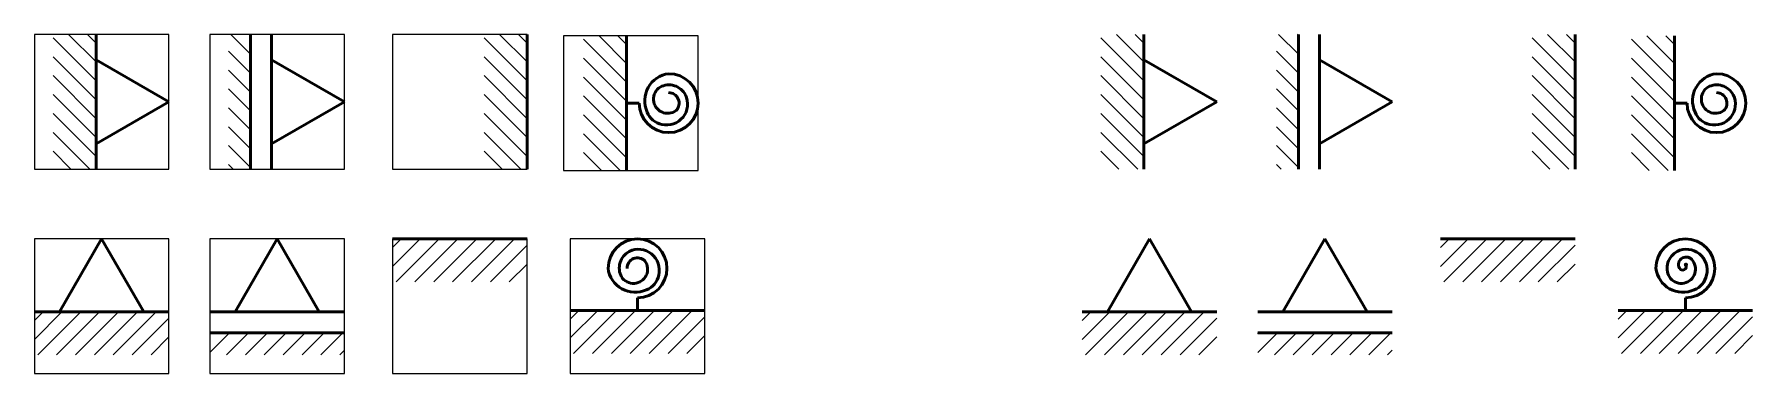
# Model space of a CAD drawing. Header units: millimetres. Extents: x 1495 to 1904, y 760 to 840.
import ezdxf

# ---------------------------------------------------------------- set-up
doc = ezdxf.new("R2010")
doc.units = ezdxf.units.MM
pattern_1 = [(45, (0, 4.453), (-2.245064, 2.245064), [])]
pattern_2 = [(45, (249.2505, 4.453), (-2.245064, 2.245064), [])]

msp = doc.modelspace()

# ---------------------------------------------------------------- hatches: boundary and pattern name
h = msp.add_hatch()
h.set_pattern_fill('ANSI31', color=256, angle=-90)
h.set_pattern_definition([(315, (740.02, 2335.2712), (2.245064, 2.245064), [])])
h.paths.add_polyline_path([(1499.59, 808.13), (1509.82, 808.13), (1509.82, 840.13), (1499.59, 840.13)])
h = msp.add_hatch()
h.set_pattern_fill('ANSI31', color=256, angle=-90)
h.set_pattern_definition([(315, (781.7656, 2377.0167), (2.245064, 2.245064), [])])
h.paths.add_polyline_path([(1546.56, 840.13), (1541.34, 840.13), (1541.34, 808.13), (1546.56, 808.13)])
h = msp.add_hatch()
h.set_pattern_fill('ANSI31', color=256, angle=-90)
h.set_pattern_definition([(315, (842.559, 2335.2712), (2.245064, 2.245064), [])])
h.paths.add_polyline_path([(1602.13, 808.13), (1612.36, 808.13), (1612.36, 840.13), (1602.13, 840.13)])
h = msp.add_hatch()
h.set_pattern_fill('ANSI31', color=256, angle=-90)
h.set_pattern_definition([(315, (866.2006, 2334.944), (2.245064, 2.245064), [])])
h.paths.add_polyline_path([(1625.77, 807.81), (1636, 807.81), (1636, 839.81), (1625.77, 839.81)])
h = msp.add_hatch()
h.set_pattern_fill('ANSI31', color=256, angle=-90)
h.set_pattern_definition([(315, (989.2706, 2335.2712), (2.245064, 2.245064), [])])
h.paths.add_polyline_path([(1748.84, 808.13), (1759.07, 808.13), (1759.07, 840.13), (1748.84, 840.13)])
h = msp.add_hatch()
h.set_pattern_fill('ANSI31', color=256, angle=-90)
h.set_pattern_definition([(315, (1031.016, 2377.0167), (2.245064, 2.245064), [])])
h.paths.add_polyline_path([(1795.81, 840.13), (1790.59, 840.13), (1790.59, 808.13), (1795.81, 808.13)])
h = msp.add_hatch()
h.set_pattern_fill('ANSI31', color=256, angle=-90)
h.set_pattern_definition([(315, (1091.8095, 2335.2712), (2.245064, 2.245064), [])])
h.paths.add_polyline_path([(1851.38, 808.13), (1861.61, 808.13), (1861.61, 840.13), (1851.38, 840.13)])
h = msp.add_hatch()
h.set_pattern_fill('ANSI31', color=256, angle=-90)
h.set_pattern_definition([(315, (1115.451, 2334.944), (2.245064, 2.245064), [])])
h.paths.add_polyline_path([(1875.02, 807.81), (1885.25, 807.81), (1885.25, 839.81), (1875.02, 839.81)])
h = msp.add_hatch()
h.set_pattern_fill('ANSI31', color=256)
h.set_pattern_definition([(45, (85.2184, 21.7735), (-2.245064, 2.245064), [])])
h.paths.add_polyline_path([(1612.36, 791.57), (1580.36, 791.57), (1580.36, 781.34), (1612.36, 781.34)])
h = msp.add_hatch()
h.set_pattern_fill('ANSI31', color=256)
h.set_pattern_definition([(45, (334.469, 21.7735), (-2.245064, 2.245064), [])])
h.paths.add_polyline_path([(1861.61, 791.57), (1829.61, 791.57), (1829.61, 781.34), (1861.61, 781.34)])
h = msp.add_hatch(color=256)
h.dxf.hatch_style = 1
h.paths.add_polyline_path([(1887.82, 785.43, 1), (1888.16, 785.43, 1)])
h = msp.add_hatch()
h.set_pattern_fill('ANSI31', color=256)
h.set_pattern_definition(pattern_1)
h.paths.add_polyline_path([(1527.14, 774.25), (1495.14, 774.25), (1495.14, 764.02), (1527.14, 764.02)])
h = msp.add_hatch()
h.set_pattern_fill('ANSI31', color=256)
h.set_pattern_definition([(45, (127.468, 4.7735), (-2.245064, 2.245064), [])])
h.paths.add_polyline_path([(1654.61, 774.57), (1622.61, 774.57), (1622.61, 764.34), (1654.61, 764.34)])
h = msp.add_hatch()
h.set_pattern_fill('ANSI31', color=256)
h.set_pattern_definition(pattern_2)
h.paths.add_polyline_path([(1776.39, 774.25), (1744.39, 774.25), (1744.39, 764.02), (1776.39, 764.02)])
h = msp.add_hatch()
h.set_pattern_fill('ANSI31', color=256)
h.set_pattern_definition([(45, (376.7185, 4.7735), (-2.245064, 2.245064), [])])
h.paths.add_polyline_path([(1903.86, 774.57), (1871.86, 774.57), (1871.86, 764.34), (1903.86, 764.34)])
h = msp.add_hatch()
h.set_pattern_fill('ANSI31', color=256)
h.set_pattern_definition(pattern_1)
h.paths.add_polyline_path([(1568.88, 769.25), (1536.88, 769.25), (1536.88, 764.02), (1568.88, 764.02)])
h = msp.add_hatch()
h.set_pattern_fill('ANSI31', color=256)
h.set_pattern_definition(pattern_2)
h.paths.add_polyline_path([(1818.13, 769.25), (1786.13, 769.25), (1786.13, 764.02), (1818.13, 764.02)])

# ---------------------------------------------------------------- linework, layer by layer
at = {"lineweight": 53}
for p, q in [((1509.82, 840.13), (1509.82, 808.13)), ((1546.56, 840.13), (1546.56, 808.13)), ((1551.56, 840.13), (1551.56, 808.13)), ((1612.36, 840.13), (1612.36, 808.13)), ((1636, 839.81), (1636, 807.81)), ((1759.07, 840.13), (1759.07, 808.13)), ((1795.81, 840.13), (1795.81, 808.13)), ((1800.81, 840.13), (1800.81, 808.13)), ((1861.61, 840.13), (1861.61, 808.13)), ((1885.25, 839.81), (1885.25, 807.81)), ((1527.14, 824.13), (1509.82, 834.13)), ((1568.88, 824.13), (1551.56, 834.13)), ((1776.39, 824.13), (1759.07, 834.13)), ((1818.13, 824.13), (1800.81, 834.13)), ((1509.82, 814.13), (1527.14, 824.13)), ((1551.56, 814.13), (1568.88, 824.13)), ((1636, 823.81), (1639, 823.81)), ((1759.07, 814.13), (1776.39, 824.13)), ((1800.81, 814.13), (1818.13, 824.13)), ((1885.25, 823.81), (1888.25, 823.81)), ((1511.14, 791.57), (1501.14, 774.25)), ((1521.14, 774.25), (1511.14, 791.57)), ((1552.88, 791.57), (1542.88, 774.25)), ((1562.88, 774.25), (1552.88, 791.57)), ((1580.36, 791.57), (1612.36, 791.57)), ((1760.39, 791.57), (1750.39, 774.25)), ((1770.39, 774.25), (1760.39, 791.57)), ((1802.13, 791.57), (1792.13, 774.25)), ((1812.13, 774.25), (1802.13, 791.57)), ((1829.61, 791.57), (1861.61, 791.57)), ((1638.61, 774.57), (1638.61, 777.57)), ((1887.86, 774.57), (1887.86, 777.57)), ((1495.14, 774.25), (1527.14, 774.25)), ((1536.88, 774.25), (1568.88, 774.25)), ((1622.61, 774.57), (1654.61, 774.57)), ((1744.39, 774.25), (1776.39, 774.25)), ((1786.13, 774.25), (1818.13, 774.25)), ((1871.86, 774.57), (1903.86, 774.57)), ((1536.88, 769.25), (1568.88, 769.25)), ((1786.13, 769.25), (1818.13, 769.25))]:
    msp.add_line(p, q, dxfattribs=at)
for points in [[(1495.14, 840.13), (1495.14, 808.13), (1527.14, 808.13), (1527.14, 840.13)], [(1536.88, 840.13), (1536.88, 808.13), (1568.88, 808.13), (1568.88, 840.13)], [(1580.36, 840.13), (1580.36, 808.13), (1612.36, 808.13), (1612.36, 840.13)], [(1621, 839.81), (1621, 807.81), (1653, 807.81), (1653, 839.81)], [(1495.14, 759.57), (1527.14, 759.57), (1527.14, 791.57), (1495.14, 791.57)], [(1536.88, 759.57), (1568.88, 759.57), (1568.88, 791.57), (1536.88, 791.57)], [(1580.36, 759.57), (1612.36, 759.57), (1612.36, 791.57), (1580.36, 791.57)], [(1622.61, 759.57), (1654.61, 759.57), (1654.61, 791.57), (1622.61, 791.57)]]:
    msp.add_lwpolyline(points, close=True)
msp.add_circle((1887.99, 785.43), 0.169, dxfattribs=at)
for centre, radius, start, end in [((1646, 823.81), 7, 180, 90), ((1646.77, 824.4), 6.45, 96.9089, 204.7596), ((1895.25, 823.81), 7, 180, 90), ((1896.02, 824.4), 6.45, 96.9089, 204.7596), ((1645.79, 824.77), 3.38, 122.7342, 305.8733), ((1646.07, 823.72), 4.43, 27.5641, 118.4267), ((1645.56, 823.58), 4.95, 256.441, 26.2663), ((1646, 823.81), 2.5, 315, 90), ((1895.04, 824.77), 3.38, 122.7342, 305.8733), ((1895.32, 823.72), 4.43, 27.5641, 118.4267), ((1894.81, 823.58), 4.95, 256.441, 26.2663), ((1895.25, 823.81), 2.5, 315, 90), ((1645.24, 823.3), 4.61, 200.2958, 259.521), ((1894.49, 823.3), 4.61, 200.2958, 259.521), ((1638.61, 784.57), 7, 270, 180), ((1638.83, 784.14), 4.95, 346.441, 116.2663), ((1887.86, 784.57), 7, 270, 180), ((1888.09, 784.14), 4.95, 346.441, 116.2663), ((1638.7, 784.64), 4.43, 117.5641, 208.4267), ((1637.64, 784.36), 3.38, 212.7342, 35.8733), ((1638.61, 784.57), 2.5, 45, 180), ((1887.95, 784.64), 4.43, 117.5641, 208.4267), ((1886.89, 784.36), 3.38, 212.7342, 35.8733), ((1888.04, 785.43), 1.83, 29.8352, 207.9898), ((1887.19, 785.04), 0.895, 211.3406, 26.0045), ((1638.01, 785.35), 6.45, 186.9089, 294.7596), ((1639.11, 783.81), 4.61, 290.2958, 349.521), ((1887.26, 785.35), 6.45, 186.9089, 294.7596), ((1888.36, 783.81), 4.61, 290.2958, 349.521)]:
    msp.add_arc(centre, radius, start, end, dxfattribs=at)

doc.saveas('drawing.dxf')
